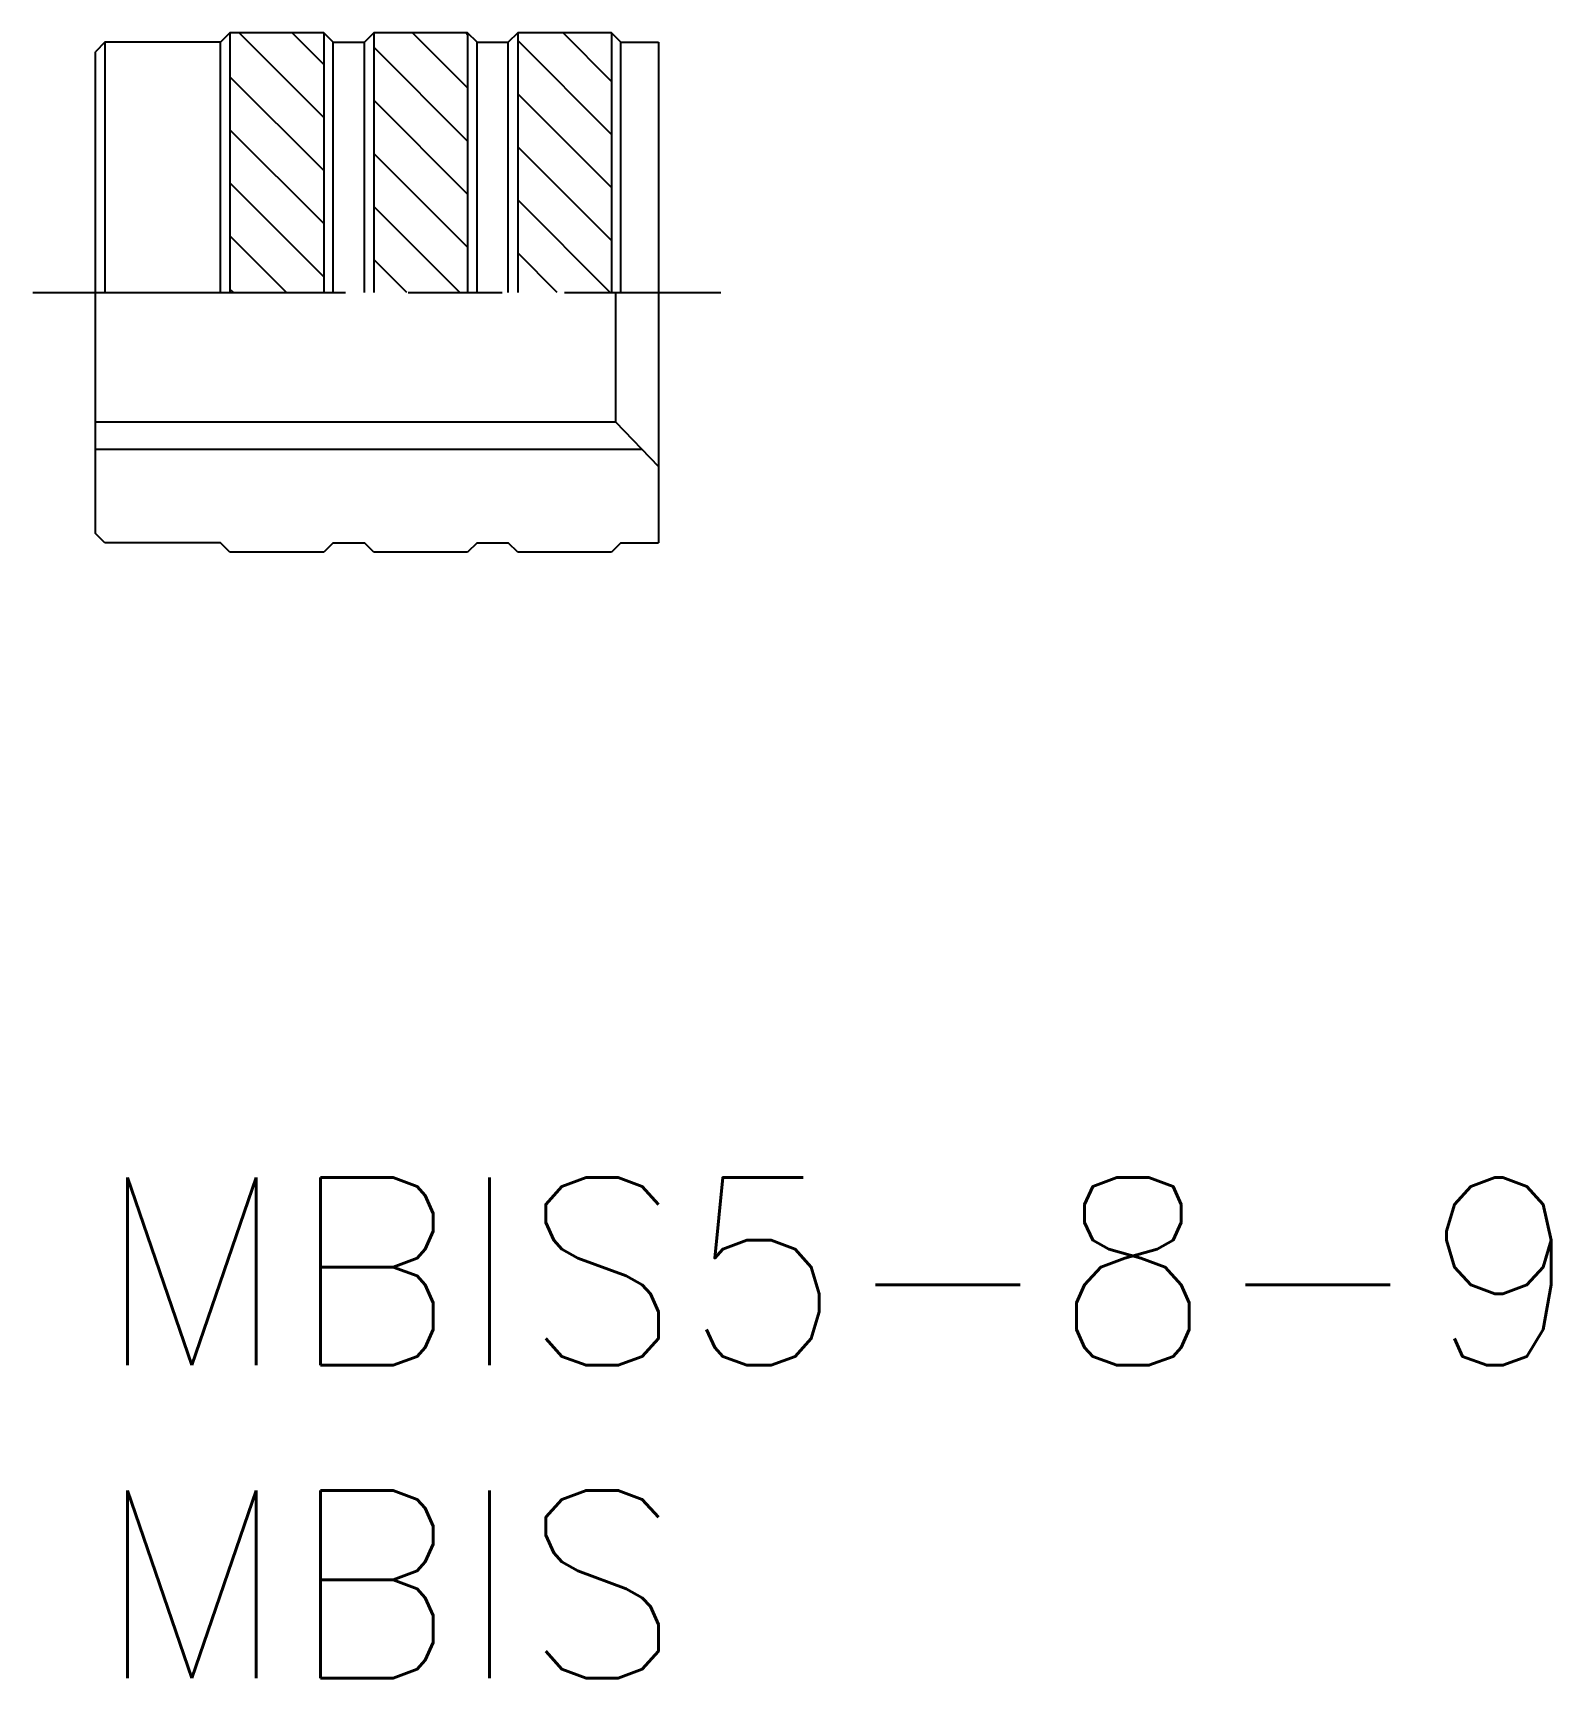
# Model space of a CAD drawing. Extents: x -1 to 23.3, y -8 to 18.3.
import ezdxf

# ---------------------------------------------------------------- set-up
doc = ezdxf.new("R2010")
doc.units = 0
doc.header["$LTSCALE"] = 0.5
doc.linetypes.add('CENTER', pattern=[50.8, 31.75, -6.35, 6.35, -6.35])
doc.linetypes.add('DASHDOT', pattern=[17, 10, -2, 3, -2])
for name, color, linetype in [('MSM_CENTER', 1, 'CENTER'), ('MSM_CONTINUOUS', 7, 'CONTINUOUS'), ('MSM_NARROW', 5, 'CONTINUOUS'), ('MSM_PART_NUMBER', 7, 'CONTINUOUS')]:
    doc.layers.add(name, color=color, linetype=linetype)
doc.styles.get("Standard").update_dxf_attribs({"font": 'txt.shx', "height": 3, "bigfont": 'bigfont.shx'})

msp = doc.modelspace()

# ---------------------------------------------------------------- linework, layer by layer
at = {"layer": 'MSM_CENTER', "linetype": 'DASHDOT'}
msp.add_line((-1, 14.15), (10, 14.15), dxfattribs=at)
at = {"layer": 'MSM_CONTINUOUS'}
for p, q in [((0.15, 18.15), (0, 18)), ((2, 18.15), (0.15, 18.15)), ((0.15, 18.15), (0.15, 14.15)), ((2.15, 18.3), (2, 18.15)), ((2, 14.15), (2, 18.15)), ((3.65, 18.3), (2.15, 18.3)), ((2.15, 18.3), (2.15, 14.15)), ((3.65, 16.948), (2.298, 18.3)), ((3.65, 17.796), (3.146, 18.3)), ((3.8, 18.15), (3.65, 18.3)), ((3.65, 18.3), (3.65, 14.139)), ((3.8, 18.15), (4.3, 18.15)), ((3.8, 14.15), (3.8, 18.15)), ((4.45, 18.3), (4.3, 18.15)), ((4.3, 14.15), (4.3, 18.15)), ((5.95, 18.3), (4.45, 18.3)), ((4.45, 18.3), (4.45, 14.15)), ((5.95, 17.42), (5.07, 18.3)), ((5.95, 18.269), (5.919, 18.3)), ((6.1, 18.15), (5.95, 18.3)), ((5.95, 18.3), (5.95, 14.15)), ((6.1, 18.15), (6.6, 18.15)), ((6.1, 14.15), (6.1, 18.15)), ((6.75, 18.3), (6.6, 18.15)), ((6.6, 14.15), (6.6, 18.15)), ((8.25, 18.3), (6.75, 18.3)), ((6.75, 18.3), (6.75, 14.15)), ((8.25, 16.676), (6.75, 18.176)), ((8.25, 17.525), (7.475, 18.3)), ((8.4, 18.15), (8.25, 18.3)), ((8.25, 18.3), (8.25, 14.15)), ((8.4, 18.15), (9, 18.15)), ((8.4, 14.15), (8.4, 18.15)), ((9, 18.15), (9, 10.15)), ((0, 10.3), (0, 18)), ((5.95, 16.571), (4.45, 18.071)), ((3.65, 16.099), (2.15, 17.599)), ((5.95, 15.723), (4.45, 17.223)), ((8.25, 15.827), (6.75, 17.327)), ((3.65, 15.251), (2.15, 16.751)), ((5.95, 14.874), (4.45, 16.374)), ((8.25, 14.979), (6.75, 16.479)), ((2.15, 15.902), (3.65, 14.402)), ((5.826, 14.15), (4.45, 15.526)), ((8.23, 14.15), (6.75, 15.63)), ((3.054, 14.15), (2.15, 15.054)), ((7.382, 14.15), (6.75, 14.782)), ((4.977, 14.15), (4.45, 14.677)), ((2.205, 14.15), (2.15, 14.205)), ((8.313, 14.15), (8.313, 12.083)), ((0, 12.083), (8.313, 12.083)), ((8.313, 12.083), (9, 11.369)), ((0.15, 10.15), (0, 10.3)), ((2, 10.15), (0.15, 10.15)), ((2.15, 10), (2, 10.15)), ((3.65, 10), (2.15, 10)), ((3.8, 10.15), (3.65, 10)), ((3.8, 10.15), (4.3, 10.15)), ((4.45, 10), (4.3, 10.15)), ((5.95, 10), (4.45, 10)), ((6.1, 10.15), (5.95, 10)), ((6.1, 10.15), (6.6, 10.15)), ((6.75, 10), (6.6, 10.15)), ((8.25, 10), (6.75, 10)), ((8.4, 10.15), (8.25, 10)), ((8.4, 10.15), (9, 10.15))]:
    msp.add_line(p, q, dxfattribs=at)
at = {"layer": 'MSM_NARROW', "linetype": 'CONTINUOUS'}
msp.add_line((0, 11.648), (8.731, 11.648), dxfattribs=at)

# ---------------------------------------------------------------- texts
at = {"layer": 'MSM_PART_NUMBER'}
for s, p in [('MBIS5-8-9', (0, -3)), ('MBIS', (0, -8))]:
    msp.add_text(s, height=3, dxfattribs=at).set_placement(p)

doc.saveas('drawing.dxf')
